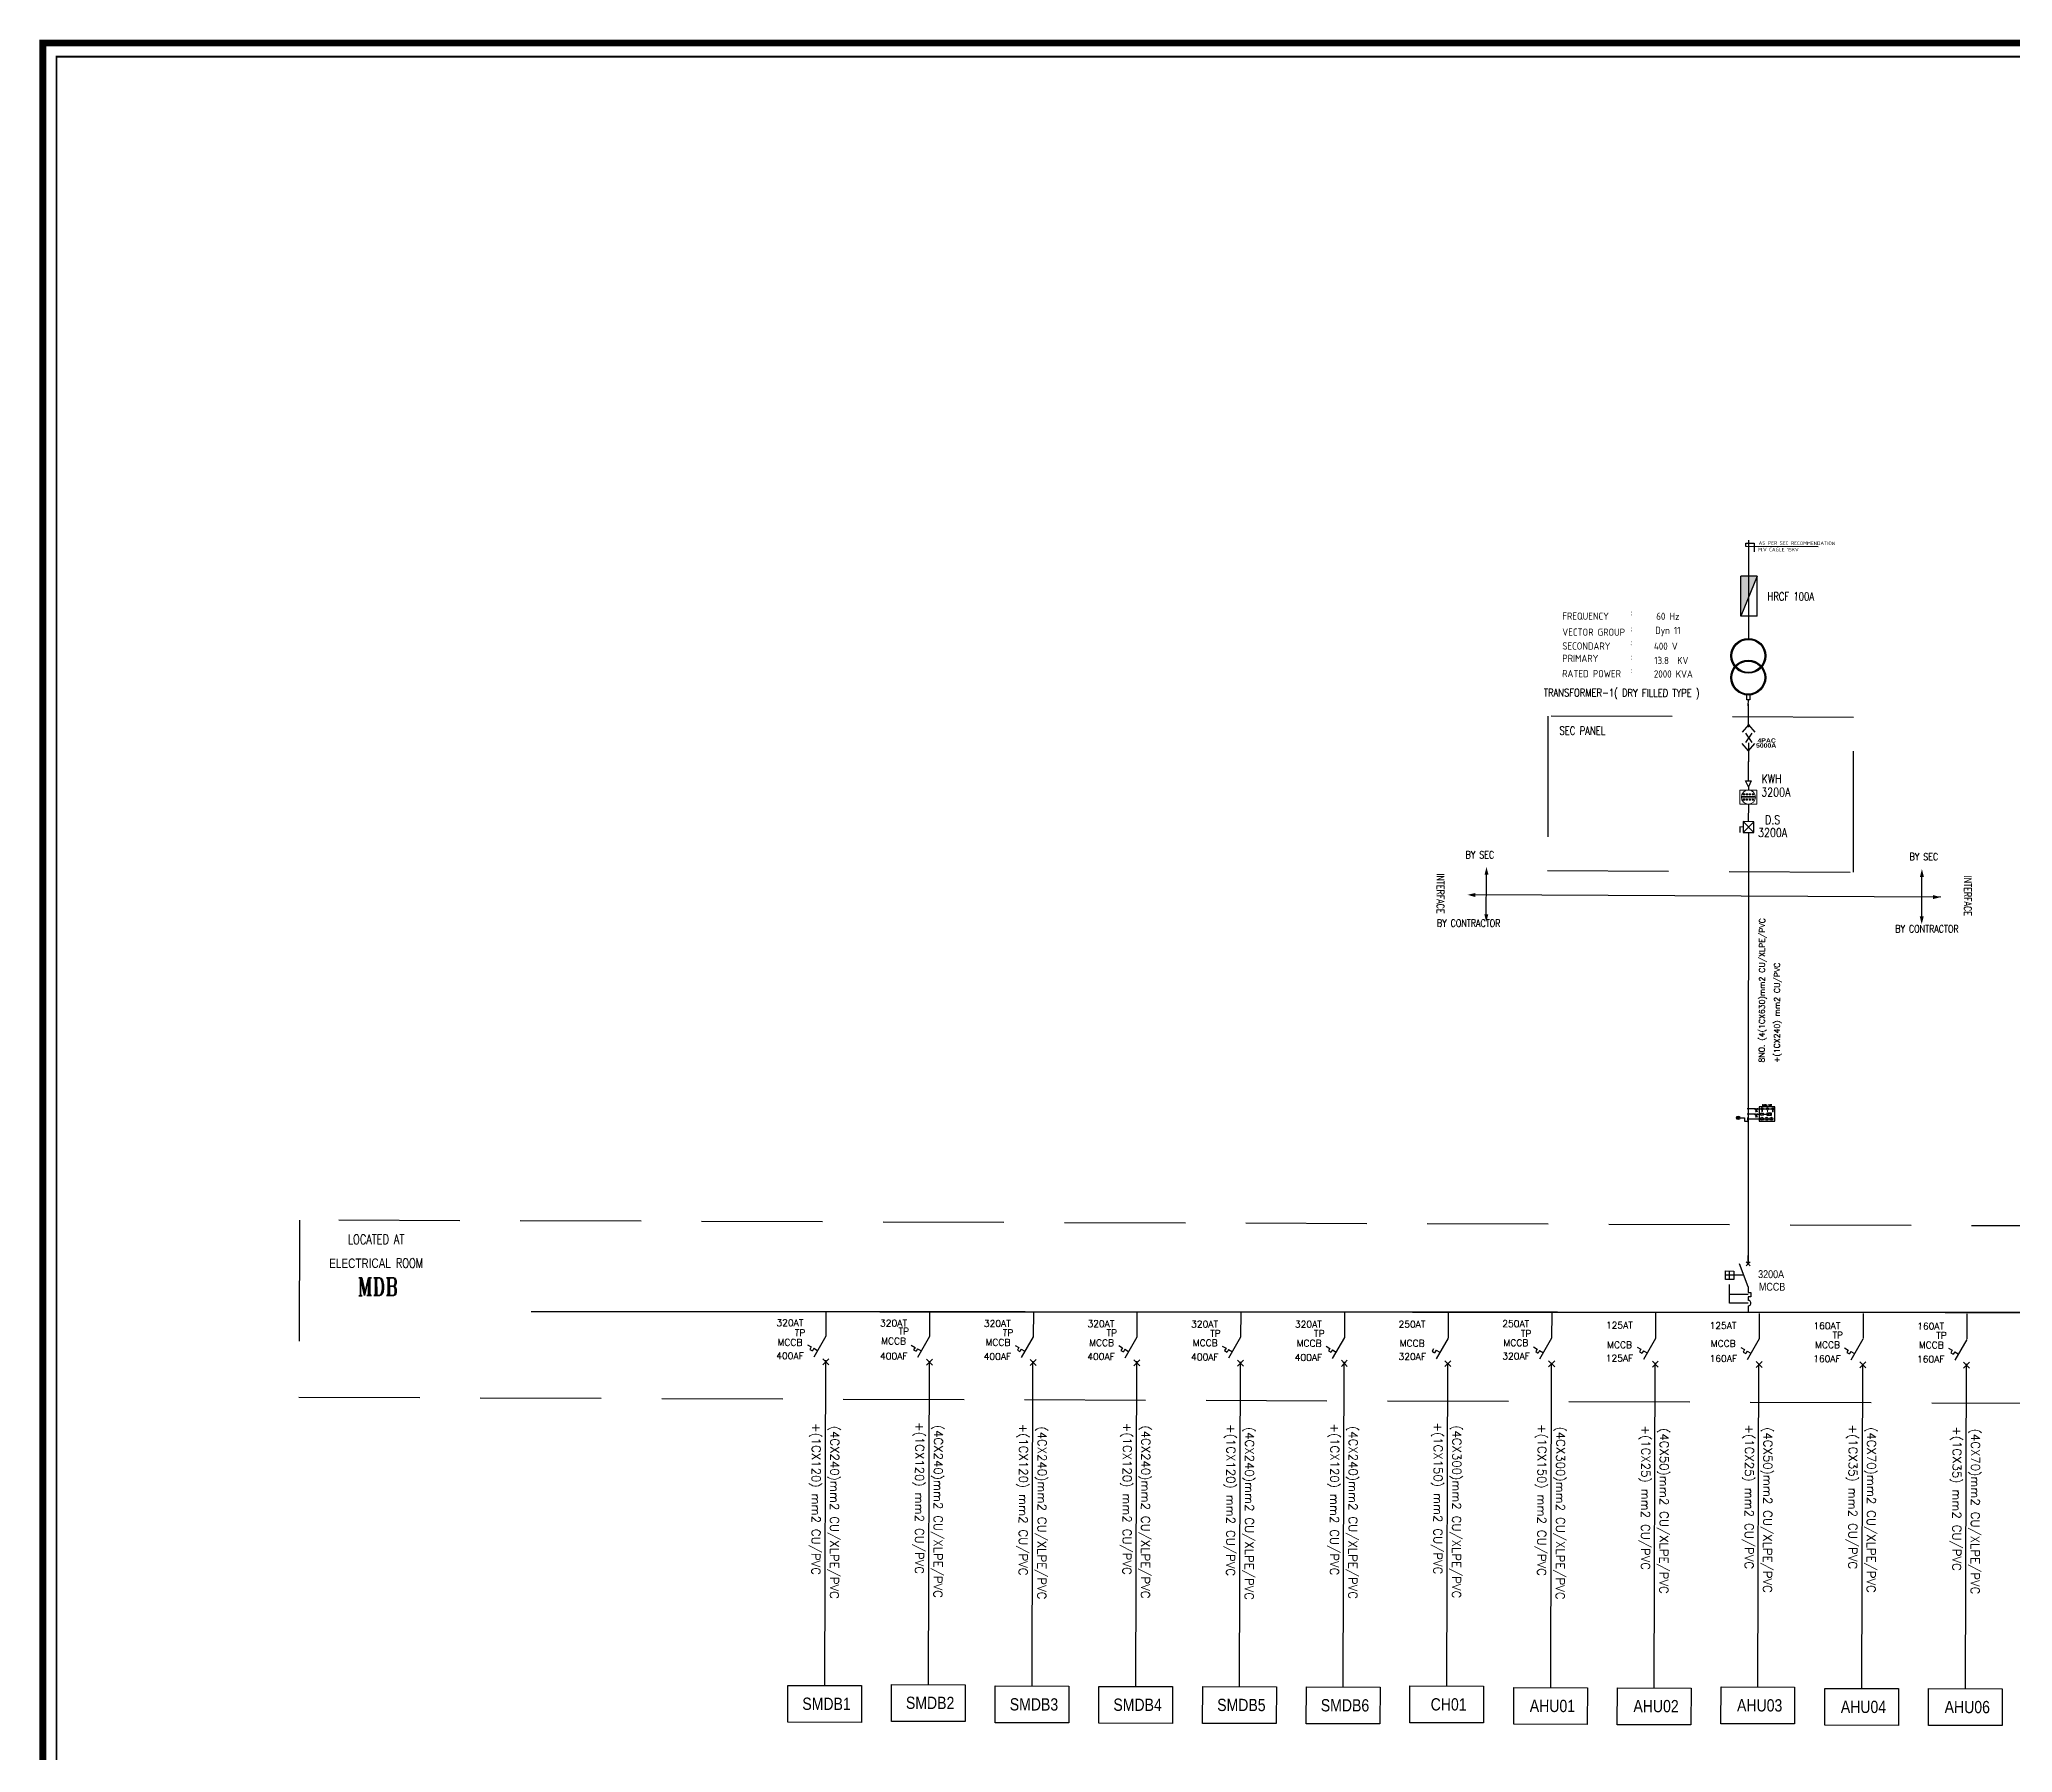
# Model space of a CAD drawing. Header units: inches. Extents: x 1409 to 1782, y 12 to 153.
# Drawn here: x 1409.5 to 1513, y 62.5 to 152.5 of the extents above; entities that cross this region are included whole.
import ezdxf
from ezdxf.enums import TextEntityAlignment as Align

# ---------------------------------------------------------------- set-up
doc = ezdxf.new("R2010")
doc.units = ezdxf.units.IN
doc.header["$MEASUREMENT"] = 0
for name, pattern in [('CENTERX2', [101.6, 63.5, -12.7, 12.7, -12.7]), ('CWIRE', [12.5, 6.5, -3, 0, -3]), ('HIDDEN', [9.525, 6.35, -3.175])]:
    doc.linetypes.add(name, pattern=pattern)
doc.layers.get('0').update_dxf_attribs({"color": 8, "linetype": 'CONTINUOUS'})
for name, color, linetype in [('05017-XER010001$0$E-SYMB-1', 54, 'CONTINUOUS'), ('BRK-CABLE', 7, 'CONTINUOUS'), ('BUSBAR', 8, 'CONTINUOUS'), ('CABLE', 35, 'CONTINUOUS'), ('CONDUIT', 11, 'CONTINUOUS'), ('E-PW-DIA', 7, 'CONTINUOUS'), ('E-SLWD', 11, 'CONTINUOUS'), ('E-WIIRE', 4, 'CONTINUOUS'), ('E610_General', 4, 'CONTINUOUS'), ('E610T_Gen-text', 7, 'CONTINUOUS'), ('e623g', 3, 'CONTINUOUS'), ('E_POWER', 7, 'CONTINUOUS'), ('ET80', 255, 'CONTINUOUS'), ('ETEXT', 7, 'CONTINUOUS'), ('HTEXT', 2, 'CONTINUOUS'), ('ID_SYM', 7, 'CONTINUOUS'), ('LIGHT', 230, 'CONTINUOUS'), ('M-LEADER', 33, 'CONTINUOUS'), ('PANEL', 6, 'CONTINUOUS'), ('POWER', 1, 'CONTINUOUS'), ('TBK$0$AG-FRAM-LN-W', 7, 'CONTINUOUS'), ('Text', 8, 'CONTINUOUS'), ('TEXT_1', 20, 'CONTINUOUS'), ('TIN BUS BAR', 2, 'CONTINUOUS'), ('wire', 3, 'HIDDEN'), ('WIRE_CTRL', 7, 'CWIRE')]:
    doc.layers.add(name, color=color, linetype=linetype)
for name, color, linetype, lineweight in [('32', 7, 'CONTINUOUS', 25), ('E-Power', 5, 'CONTINUOUS', 20), ('E-TEXT', 40, 'CONTINUOUS', 25)]:
    doc.layers.add(name, color=color, linetype=linetype, lineweight=lineweight)
doc.styles.add('DIA', font='', dxfattribs={"height": 7})
doc.styles.add('EN-SC', font='swissc.ttf')
doc.styles.add('IBA', font='romans.shx', dxfattribs={"width": 0.8, "height": 200, "bigfont": 'bigfont.shx'})
doc.styles.add('ISO', font='iso9.shx')
doc.styles.add('METO', font='romans.shx', dxfattribs={"height": 125})
doc.styles.add('ROMANS', font='ROMANS.shx', dxfattribs={"width": 0.8})
doc.styles.add('roms_has', font='romans.shx', dxfattribs={"bigfont": 'hassano.shx'})
doc.styles.get("Standard").update_dxf_attribs({"font": 'arial.ttf'})
doc.styles.add('TEXT', font='romans.shx', dxfattribs={"height": 0.15})
doc.styles.get('DIA').set_extended_font_data('Arial Black')

# ---------------------------------------------------------------- blocks, each defined once
blk = doc.blocks.new('E_006')
at = {"color": 0, "true_color": 0x000000}
for p, q in [((0, -3), (0, 0)), ((-6.5, -8.5), (-6.5, -5.5)), ((0, -11), (-3, -3)), ((-0.71, -2.29), (0.71, -3.71)), ((-0.71, -3.71), (0.71, -2.29)), ((-5, -7), (-8, -7)), ((0, -11), (0, -13)), ((0, -13), (1, -13)), ((1, -13), (1, -14.5)), ((1, -14.5), (0, -14.5)), ((0, -14.5), (0, -15.75)), ((0, -17.75), (0, -20))]:
    blk.add_line(p, q, dxfattribs=at)
blk.add_lwpolyline([(-8, -5.5), (-5, -5.5), (-5, -8.5), (-8, -8.5)], close=True, dxfattribs=at)
blk.add_arc((0, -16.75), 1, 270, 90, dxfattribs=at)
at = {"layer": 'WIRE_CTRL', "color": 0, "true_color": 0x000000}
for points in [[(0, -16.75), (-6.5, -16.75), (-6.5, -8.5)], [(0, -13.75), (-6.5, -13.75)], [(-1.5, -7), (-5, -7)]]:
    blk.add_lwpolyline(points, dxfattribs=at)
at = {"layer": 'HTEXT', "color": 0, "true_color": 0x000000, "width": 0.8}
blk.add_attdef('TAG', (2, -5), '', height=2, dxfattribs=at)
at = {"layer": 'ID_SYM', "color": 0, "true_color": 0x000000, "flags": 3}
blk.add_attdef('ID_SYM', text='', height=2, dxfattribs=at).set_placement((0, -11), align=Align.MIDDLE)
at = {"layer": 'Text', "color": 0, "true_color": 0x000000, "width": 0.8}
for tag, p, height in [('TERMINAL1', (1.25, -2), 1.75), ('TYPE1', (2, -8), 2), ('TYPE2', (2, -11), 2), ('TERMINAL2', (1.25, -20), 1.75)]:
    blk.add_attdef(tag, p, '', height=height, dxfattribs=at)
blk = doc.blocks.new('BOX_DIAGRAM')
at = {"color": 0, "true_color": 0x000000}
blk.add_lwpolyline([(-6, 0), (6, 0), (6, -6), (-6, -6)], close=True, dxfattribs=at)
at = {"layer": 'HTEXT', "color": 0, "true_color": 0x000000, "width": 0.8}
blk.add_attdef('TAG', text='', height=2, dxfattribs=at).set_placement((0, -4), align=Align.CENTER)
at = {"layer": 'Text', "color": 0, "true_color": 0x000000, "width": 0.8}
blk.add_attdef('LOAD', text='', height=2, dxfattribs=at).set_placement((6, 1), align=Align.RIGHT)
at = {"layer": 'TEXT_1', "color": 0, "true_color": 0x000000, "width": 0.8}
for tag, p in [('INFO_1', (0, -9)), ('INFO_2', (0, -12)), ('INFO_3', (0, -15)), ('INFO_4', (0, -18))]:
    blk.add_attdef(tag, text='', height=2, dxfattribs=at).set_placement(p, align=Align.CENTER)
blk = doc.blocks.new('E_017')
at = {"color": 0, "true_color": 0x000000}
for p, q in [((-1.5, 0), (0, -3)), ((1.5, 0), (-1.5, 0)), ((0, -3), (1.5, 0)), ((0, -3), (0, -5))]:
    blk.add_line(p, q, dxfattribs=at)
blk = doc.blocks.new('P10')
at = {"color": 0, "true_color": 0x000000}
for p, q in [((-0.64, 0), (-0.83, 0)), ((-0.83, 0), (-0.83, -0.32)), ((-0.64, -0.32), (0, 0.32)), ((0, -0.32), (-0.64, 0.32))]:
    blk.add_line(p, q, dxfattribs=at)
blk.add_lwpolyline([(0, 0.32), (-0.64, 0.32), (-0.64, -0.32), (0, -0.32)], close=True, dxfattribs=at)
blk = doc.blocks.new('KWM')
at = {"color": 0, "true_color": 0x000001}
for p, q in [((-200, 333), (200, 333)), ((-200, 333), (-200, 0)), ((-200, 0), (200, 0)), ((200, 333), (200, 0))]:
    blk.add_line(p, q, dxfattribs=at)
at = {"color": 0, "ltscale": 0.5, "true_color": 0x00002b}
for points in [[(166, 185), (-166, 185)], [(-166, 149), (166, 149)]]:
    blk.add_lwpolyline(points, dxfattribs=at)
for points in [[(-120, 242), (-86, 242), (-86, 218), (-120, 218)], [(-120, 91), (-86, 91), (-86, 115), (-120, 115)], [(-51, 242), (-17, 242), (-17, 218), (-51, 218)], [(-51, 91), (-17, 91), (-17, 115), (-51, 115)], [(51, 242), (17, 242), (17, 218), (51, 218)], [(51, 91), (17, 91), (17, 115), (51, 115)], [(120, 242), (86, 242), (86, 218), (120, 218)], [(120, 91), (86, 91), (86, 115), (120, 115)]]:
    blk.add_lwpolyline(points, close=True, dxfattribs=at)
at = {"color": 0, "ltscale": 0.5, "true_color": 0x000001}
blk.add_circle((0, 167), 167, dxfattribs=at)
blk = doc.blocks.new('HRCF')
at = {"color": 0, "true_color": 0x000002}
for p, q in [((6385.116, -405.158), (6384.568, -405.158)), ((6384.568, -405.158), (6384.569, -406.528)), ((6385.116, -405.158), (6385.117, -406.528)), ((6385.117, -406.528), (6384.569, -406.528))]:
    blk.add_line(p, q, dxfattribs=at)
at = {"color": 0, "ltscale": 0.5, "true_color": 0x000000}
blk.add_lwpolyline([(6385.117, -406.528), (6384.568, -405.158)], dxfattribs=at)
at = {"color": 0, "true_color": 0x000004}
blk.add_solid([(6385.117, -406.528), (6384.568, -405.158), (6384.569, -406.528)], dxfattribs=at)

msp = doc.modelspace()

# ---------------------------------------------------------------- linework, layer by layer
at = {"layer": '32', "color": 0, "linetype": 'Continuous', "true_color": 0x000001}
for p, q in [((1449.79, 83.93, -5.65), (1449.98, 83.82, -5.65)), ((1450.75, 84.39, -5.65), (1450.11, 83.29, -5.65)), ((1455.23, 83.92, -5.65), (1455.43, 83.8, -5.65)), ((1456.19, 84.37, -5.65), (1455.56, 83.27, -5.65)), ((1461.63, 84.36, -5.65), (1461, 83.26, -5.65)), ((1467.08, 84.34, -5.65), (1466.45, 83.24, -5.65)), ((1472.52, 84.33, -5.65), (1471.89, 83.23, -5.65)), ((1477.97, 84.31, -5.65), (1477.33, 83.21, -5.65)), ((1483.41, 84.29), (1482.78, 83.2)), ((1488.85, 84.28), (1488.22, 83.18)), ((1494.3, 84.26), (1493.67, 83.16)), ((1499.74, 84.25), (1499.11, 83.15)), ((1505.19, 84.23), (1504.55, 83.13)), ((1510.64, 84.22), (1510.01, 83.12)), ((1449.98, 83.82, -5.65), (1449.91, 83.69, -5.65)), ((1449.91, 83.69, -5.65), (1450.04, 83.61, -5.65)), ((1450.11, 83.75, -5.65), (1450.04, 83.61, -5.65)), ((1450.11, 83.75, -5.65), (1450.31, 83.63, -5.65)), ((1450.9, 83.19, -5.65), (1450.58, 82.88, -5.65)), ((1450.59, 83.2, -5.65), (1450.9, 82.88, -5.65)), ((1455.43, 83.8, -5.65), (1455.35, 83.67, -5.65)), ((1455.35, 83.67, -5.65), (1455.48, 83.6, -5.65)), ((1455.56, 83.73, -5.65), (1455.48, 83.6, -5.65)), ((1455.56, 83.73, -5.65), (1455.76, 83.62, -5.65)), ((1456.03, 83.18, -5.65), (1456.34, 82.86, -5.65)), ((1456.34, 83.18, -5.65), (1456.03, 82.87, -5.65)), ((1460.68, 83.9, -5.65), (1460.87, 83.79, -5.65)), ((1460.87, 83.79, -5.65), (1460.8, 83.66, -5.65)), ((1460.8, 83.66, -5.65), (1460.93, 83.58, -5.65)), ((1461, 83.71, -5.65), (1460.93, 83.58, -5.65)), ((1461, 83.71, -5.65), (1461.2, 83.6, -5.65)), ((1461.47, 83.16, -5.65), (1461.79, 82.85, -5.65)), ((1461.79, 83.16, -5.65), (1461.47, 82.85, -5.65)), ((1466.12, 83.89, -5.65), (1466.32, 83.77, -5.65)), ((1466.32, 83.77, -5.65), (1466.24, 83.64, -5.65)), ((1466.24, 83.64, -5.65), (1466.37, 83.57, -5.65)), ((1466.45, 83.7, -5.65), (1466.37, 83.57, -5.65)), ((1466.45, 83.7, -5.65), (1466.64, 83.58, -5.65)), ((1466.92, 83.15, -5.65), (1467.23, 82.83, -5.65)), ((1467.23, 83.15, -5.65), (1466.92, 82.83, -5.65)), ((1471.56, 83.87, -5.65), (1471.76, 83.76, -5.65)), ((1471.76, 83.76, -5.65), (1471.68, 83.63, -5.65)), ((1471.68, 83.63, -5.65), (1471.82, 83.55, -5.65)), ((1471.89, 83.68, -5.65), (1471.82, 83.55, -5.65)), ((1471.89, 83.68, -5.65), (1472.09, 83.57, -5.65)), ((1472.36, 83.13, -5.65), (1472.68, 82.82, -5.65)), ((1472.68, 83.13, -5.65), (1472.36, 82.82, -5.65)), ((1477.01, 83.86, -5.65), (1477.2, 83.74, -5.65)), ((1477.2, 83.74, -5.65), (1477.13, 83.61, -5.65)), ((1477.13, 83.61, -5.65), (1477.26, 83.54, -5.65)), ((1477.34, 83.67, -5.65), (1477.26, 83.54, -5.65)), ((1477.34, 83.67, -5.65), (1477.53, 83.55, -5.65)), ((1477.81, 83.12, -5.65), (1478.12, 82.8, -5.65)), ((1478.12, 83.12, -5.65), (1477.81, 82.8, -5.65)), ((1482.65, 83.73), (1482.57, 83.6)), ((1482.57, 83.6), (1482.7, 83.52)), ((1482.78, 83.65), (1482.7, 83.52)), ((1482.78, 83.65), (1482.98, 83.54)), ((1483.25, 83.1), (1483.56, 82.79)), ((1483.56, 83.1), (1483.25, 82.79)), ((1487.9, 83.82), (1488.09, 83.71)), ((1488.09, 83.71), (1488.02, 83.58)), ((1488.02, 83.58), (1488.15, 83.5)), ((1488.22, 83.64), (1488.15, 83.5)), ((1488.22, 83.64), (1488.42, 83.52)), ((1488.69, 83.09), (1489.01, 82.77)), ((1489.01, 83.09), (1488.69, 82.77)), ((1493.34, 83.81), (1493.54, 83.7)), ((1493.54, 83.7), (1493.46, 83.56)), ((1493.46, 83.56), (1493.59, 83.49)), ((1493.67, 83.62), (1493.59, 83.49)), ((1493.67, 83.62), (1493.86, 83.51)), ((1494.14, 83.07), (1494.45, 82.76)), ((1494.45, 83.07), (1494.14, 82.76)), ((1498.78, 83.79), (1498.98, 83.68)), ((1498.98, 83.68), (1498.9, 83.55)), ((1498.9, 83.55), (1499.04, 83.47)), ((1499.11, 83.6), (1499.04, 83.47)), ((1499.11, 83.6), (1499.31, 83.49)), ((1499.58, 83.05), (1499.9, 82.74)), ((1499.9, 83.05), (1499.58, 82.74)), ((1504.23, 83.78), (1504.42, 83.66)), ((1504.42, 83.66), (1504.35, 83.53)), ((1504.35, 83.53), (1504.48, 83.46)), ((1504.56, 83.59), (1504.48, 83.46)), ((1504.56, 83.59), (1504.75, 83.48)), ((1505.03, 83.04), (1505.34, 82.72)), ((1505.34, 83.04), (1505.03, 82.72)), ((1509.68, 83.76), (1509.88, 83.65)), ((1509.88, 83.65), (1509.8, 83.52)), ((1509.8, 83.52), (1509.93, 83.44)), ((1510.01, 83.57), (1509.93, 83.44)), ((1510.01, 83.57), (1510.2, 83.46)), ((1510.48, 83.02), (1510.79, 82.71)), ((1510.79, 83.02), (1510.48, 82.71))]:
    msp.add_line(p, q, dxfattribs=at)
at = {"layer": 'BRK-CABLE', "color": 0, "true_color": 0x000000, "extrusion": (-9.87865e-06, 0.011039, 0.999939)}
for p, q in [((1499.09, 117.8, -2), (1499.1, 118.06, -2.01)), ((1499.26, 117.8, -2), (1499.09, 117.8, -2)), ((1499.26, 118.06, -2.01), (1499.26, 117.8, -2))]:
    msp.add_line(p, q, dxfattribs=at)
at = {"layer": 'BRK-CABLE', "color": 0, "true_color": 0x000000, "extrusion": (-9.87865e-06, 0.011039, 0.999939), "elevation": -0.72}
msp.add_lwpolyline([(1499.17, 117.51), (1499.18, 117.82)], dxfattribs=at)
at = {"layer": 'BUSBAR', "color": 0, "true_color": 0x000006, "const_width": 0.0748}
msp.add_lwpolyline([(1563.05, 85.6), (1435.27, 85.68)], dxfattribs=at)
at = {"layer": 'CABLE', "color": 0, "true_color": 0x000000, "extrusion": (-9.87865e-06, 0.011039, 0.999939)}
msp.add_line((1499.18, 113.55, -1.96), (1499.18, 114.56, -1.97), dxfattribs=at)
at = {"layer": 'CABLE', "color": 0, "true_color": 0x000000, "extrusion": (-9.87865e-06, 0.011039, 0.999939), "elevation": -0.72}
msp.add_lwpolyline([(1499.18, 115.57), (1499.18, 114.57)], dxfattribs=at)
at = {"layer": 'CONDUIT', "color": 0, "true_color": 0x000000, "extrusion": (-9.87865e-06, 0.011039, 0.999939)}
msp.add_line((1499.19, 126.19, -2.1), (1499.18, 121.04, -2.04), dxfattribs=at)
at = {"layer": 'CONDUIT', "color": 0, "linetype": 'Continuous', "true_color": 0x000000}
for p, q in [((1450.75, 85.7), (1450.75, 84.39)), ((1456.19, 85.68), (1456.19, 84.38)), ((1461.64, 85.67), (1461.63, 84.36)), ((1467.08, 85.65), (1467.08, 84.35)), ((1472.53, 85.64), (1472.52, 84.33)), ((1477.97, 85.62), (1477.97, 84.32)), ((1483.41, 85.61, 5.65), (1483.41, 84.3, 5.65)), ((1488.86, 85.59, 11.3), (1488.85, 84.29, 11.3)), ((1494.3, 85.59, 16.96), (1494.3, 84.28, 16.96)), ((1499.75, 85.57, 16.96), (1499.75, 84.27, 16.96)), ((1505.2, 85.57, 16.96), (1505.2, 84.27, 16.96)), ((1510.65, 85.56, 16.96), (1510.65, 84.25, 16.96))]:
    msp.add_line(p, q, dxfattribs=at)
at = {"layer": 'CONDUIT', "color": 0, "true_color": 0x000001, "extrusion": (-9.87865e-06, 0.011039, 0.999939), "elevation": -0.72}
msp.add_lwpolyline([(1502.85, 125.86), (1499.04, 125.88), (1499.04, 126.04), (1499.49, 126.04), (1499.49, 125.6)], dxfattribs=at)
at = {"layer": 'CONDUIT', "color": 0, "true_color": 0x000000, "extrusion": (-9.87865e-06, 0.011039, 0.999939), "elevation": -0.72}
for points in [[(1499.18, 112.34), (1499.17, 111.42)], [(1499.18, 110.86), (1499.17, 95.32)], [(1499.17, 95.32), (1499.17, 88.18)]]:
    msp.add_lwpolyline(points, dxfattribs=at)
at = {"layer": 'CONDUIT', "color": 0, "true_color": 0x000000}
for points, elevation in [([(1450.69, 66.05), (1450.74, 83.12)], -529389.32), ([(1456.13, 66.09), (1456.18, 83.07)], -529389.32), ([(1461.58, 66.01), (1461.62, 83.07)], -529389.32), ([(1467.02, 66), (1467.07, 83.07)], -529389.32), ([(1472.46, 65.98), (1472.51, 83.04)], -529389.32), ([(1477.91, 65.97), (1477.96, 83.04)], -529389.32), ([(1483.35, 66.01), (1483.4, 82.99)], -529383.66), ([(1488.8, 65.93), (1488.84, 82.99)], -529383.66), ([(1494.24, 65.93), (1494.29, 82.99)], -529383.66), ([(1499.68, 65.96), (1499.73, 82.94)], -529383.66), ([(1505.13, 65.88), (1505.18, 82.94)], -529383.66), ([(1510.58, 65.87), (1510.63, 82.93)], -529383.66)]:
    msp.add_lwpolyline(points, dxfattribs=dict(at, elevation=elevation))
at = {"layer": 'E-PW-DIA', "color": 0, "linetype": 'HIDDEN', "true_color": 0x000008, "extrusion": (-9.87865e-06, 0.011039, 0.999939), "elevation": -0.72}
msp.add_lwpolyline([(1488.64, 108.85), (1504.69, 108.77), (1504.7, 116.89), (1488.65, 116.97)], close=True, dxfattribs=at)
at = {"layer": 'E-PW-DIA', "color": 0, "linetype": 'HIDDEN', "true_color": 0x000008}
msp.add_lwpolyline([(1423.08, 81.18), (1564.87, 80.71), (1564.87, 90.01), (1423.11, 90.48)], close=True, dxfattribs=at)
at = {"layer": 'E-SLWD', "color": 0, "true_color": 0x000000, "extrusion": (-9.87865e-06, 0.011039, 0.999939)}
for centre, radius in [((1499.18, 120.13, -0.72), 0.918), ((1499.18, 120.13, -0.72), 0.893), ((1499.18, 120.13, -0.72), 0.867), ((1499.17, 118.99, -0.72), 0.918), ((1499.17, 118.99, -0.72), 0.893), ((1499.17, 118.99, -0.72), 0.867)]:
    msp.add_circle(centre, radius, dxfattribs=at)
at = {"layer": 'E-WIIRE', "color": 0, "true_color": 0x000000, "extrusion": (-9.87865e-06, 0.011039, 0.999939)}
msp.add_line((1499.18, 112.33, -1.94), (1499.17, 111.4, -1.93), dxfattribs=at)
at = {"layer": 'E610_General', "color": 0, "true_color": 0x000002, "extrusion": (-9.87865e-06, 0.011039, 0.999939)}
for p, q in [((1499.54, 96.3, 0.87), (1499.64, 96.35, 0.87)), ((1499.54, 96.35, 0.87), (1499.64, 96.3, 0.87)), ((1499.5, 96.33, 0.87), (1499.11, 96.33, 0.87)), ((1499.5, 96.04, 0.88), (1499.11, 96.04, 0.88)), ((1499.16, 95.84, 0.88), (1499.12, 95.84, 0.88)), ((1499.16, 95.77, 0.88), (1499.12, 95.77, 0.88)), ((1499.16, 95.81, 0.88), (1499.15, 95.81, 0.88)), ((1499.16, 95.8, 0.88), (1499.15, 95.8, 0.88)), ((1499.16, 95.71, 0.88), (1499.2, 95.71, 0.88)), ((1499.16, 95.68, 0.88), (1499.17, 95.68, 0.88)), ((1499.16, 95.67, 0.88), (1499.17, 95.67, 0.88)), ((1499.16, 95.64, 0.88), (1499.2, 95.64, 0.88)), ((1499.18, 95.81, 0.88), (1499.82, 95.81, 0.88)), ((1499.54, 96.07, 0.88), (1499.64, 96.02, 0.88)), ((1499.54, 96.02, 0.88), (1499.64, 96.07, 0.88)), ((1499.97, 95.81, 0.88), (1500.06, 95.81, 0.88)), ((1500.22, 95.81, 0.88), (1500.31, 95.81, 0.88))]:
    msp.add_line(p, q, dxfattribs=at)
at = {"layer": 'E610_General', "color": 0, "true_color": 0x000002, "extrusion": (-9.87865e-06, 0.011039, 0.999939), "const_width": 0.0255, "elevation": 1.92}
for points in [[(1499.15, 96.31, -1), (1499.17, 96.31, -1)], [(1499.15, 96.03, -1), (1499.17, 96.03, -1)]]:
    msp.add_lwpolyline(points, format="xyb", close=True, dxfattribs=at)
at = {"layer": 'E610_General', "color": 0, "true_color": 0x000002, "extrusion": (-9.87865e-06, 0.011039, 0.999939), "elevation": 1.92}
for points in [[(1499.85, 96.29), (1499.94, 96.34)], [(1499.94, 96.29), (1499.85, 96.34)], [(1500.22, 96.29), (1500.13, 96.34)], [(1500.13, 96.29), (1500.22, 96.34)], [(1500.42, 96.29), (1500.5, 96.34)], [(1500.5, 96.29), (1500.42, 96.34)], [(1498.74, 95.84), (1498.98, 95.84), (1498.98, 95.66), (1499.14, 95.66)], [(1499.68, 96.31), (1499.85, 96.31)], [(1499.68, 96.03), (1499.82, 96.03)], [(1499.94, 96.31), (1500.12, 96.31)], [(1499.97, 96.03), (1500.16, 96.03)], [(1500.16, 95.96), (1500.16, 96.1), (1500.38, 96.1), (1500.38, 95.96), (1500.16, 95.96)], [(1500.23, 96.31), (1500.41, 96.31)]]:
    msp.add_lwpolyline(points, dxfattribs=at)
at = {"layer": 'E610_General', "color": 0, "true_color": 0x000002, "extrusion": (-9.87865e-06, 0.011039, 0.999939)}
for centre, radius in [((1499.53, 96.31, 1.92), 0.0271), ((1499.65, 96.31, 1.92), 0.0271), ((1499.9, 96.31, 1.92), 0.0497), ((1500.18, 96.31, 1.92), 0.0497), ((1500.46, 96.31, 1.92), 0.0497), ((1498.64, 95.84, 1.92), 0.0937), ((1499.53, 96.03, 1.92), 0.0271), ((1499.65, 96.03, 1.92), 0.0271), ((1499.9, 96.03, 1.92), 0.0769), ((1499.9, 95.79, 1.92), 0.0769), ((1500.14, 95.79, 1.92), 0.0769), ((1500.39, 95.79, 1.92), 0.0769)]:
    msp.add_circle(centre, radius, dxfattribs=at)
for centre, radius, start, end in [((1499.15, 95.68, 1.92), 0.0204, 80.9366, 279.0634), ((1499.15, 95.65, 1.92), 0.0204, 80.9366, 279.0634), ((1499.15, 95.79, 1.92), 0.00545, 90, 270), ((1499.16, 95.81, 1.92), 0.0204, 260.9366, 99.0634), ((1499.16, 95.78, 1.92), 0.0204, 260.9366, 99.0634), ((1499.17, 95.66, 1.92), 0.00545, 270, 90)]:
    msp.add_arc(centre, radius, start, end, dxfattribs=at)
at = {"layer": 'e623g', "color": 0, "linetype": 'Continuous', "true_color": 0x000000, "extrusion": (-9.87865e-06, 0.011039, 0.999939)}
for p, q in [((1499.36, 116.05, -1.98), (1499.02, 115.57, -1.98)), ((1499.02, 116.05, -1.98), (1499.36, 115.57, -1.98))]:
    msp.add_line(p, q, dxfattribs=at)
at = {"layer": 'e623g', "color": 0, "linetype": 'Continuous', "true_color": 0x000000, "extrusion": (-9.87865e-06, 0.011039, 0.999939), "elevation": 1.92}
msp.add_lwpolyline([(1499.75, 95.66), (1500.57, 95.66), (1500.57, 96.42), (1499.75, 96.42)], close=True, dxfattribs=at)
at = {"layer": 'E_POWER', "color": 0, "ltscale": 60, "true_color": 0x000000, "extrusion": (-9.87865e-06, 0.011039, 0.999939)}
msp.add_line((1499.19, 116.44, -1.99), (1499.19, 117.6, -2), dxfattribs=at)
at = {"layer": 'TBK$0$AG-FRAM-LN-W', "color": 0, "true_color": 0x000007, "const_width": 0.362}
msp.add_lwpolyline([(1603.96, 152.3), (1409.64, 152.3), (1409.64, 11.81), (1603.96, 11.81)], close=True, dxfattribs=at)
at = {"layer": 'TBK$0$AG-FRAM-LN-W', "color": 0, "true_color": 0x000007, "const_width": 0.0905}
msp.add_lwpolyline([(1410.36, 151.58), (1410.36, 12.46), (1603.24, 12.46), (1603.24, 151.58), (1410.36, 151.58)], dxfattribs=at)
at = {"layer": 'TIN BUS BAR', "color": 0, "true_color": 0x000000, "extrusion": (-9.87865e-06, 0.011039, 0.999939)}
for p, q in [((1499.19, 116.49, -1.99), (1498.86, 116.1, -1.98)), ((1499.19, 116.49, -1.99), (1499.52, 116.1, -1.98)), ((1499.19, 115.13, -1.97), (1498.86, 115.52, -1.98)), ((1499.19, 115.13, -1.97), (1499.52, 115.52, -1.98))]:
    msp.add_line(p, q, dxfattribs=at)
at = {"layer": 'TIN BUS BAR', "color": 0, "true_color": 0x000000, "extrusion": (-9.87865e-06, 0.011039, 0.999939), "elevation": -0.72}
for points, const_width in [([(1499.23, 116.46, -1), (1499.15, 116.46, -1)], 0.0808), ([(1499.22, 115.19, 1), (1499.16, 115.19, 1)], 0.0606)]:
    msp.add_lwpolyline(points, format="xyb", close=True, dxfattribs=dict(at, const_width=const_width))
at = {"layer": 'wire', "color": 0, "linetype": 'Continuous', "true_color": 0x000001, "extrusion": (-9.87865e-06, 0.011039, 0.999939)}
for p, q in [((1485.42, 106.34, -1.88), (1485.43, 108.62, -1.9)), ((1508.28, 106.23, -1.88), (1508.29, 108.51, -1.9))]:
    msp.add_line(p, q, dxfattribs=at)
at = {"layer": 'wire', "color": 0, "linetype": 'CENTERX2', "true_color": 0x000001, "extrusion": (-9.87865e-06, 0.011039, 0.999939)}
msp.add_line((1509.28, 107.45, -1.89), (1484.84, 107.56, -1.89), dxfattribs=at)
at = {"layer": 'wire', "color": 0, "linetype": 'Continuous', "true_color": 0x000001, "extrusion": (-9.87865e-06, 0.011039, 0.999939), "elevation": -0.72}
for points in [[(1485.43, 108.63, 0.21, 0, 0), (1485.43, 109.04, 0, 0, 0)], [(1508.29, 108.52, 0.21, 0, 0), (1508.29, 108.93, 0, 0, 0)], [(1484.84, 107.57, 0.21, 0, 0), (1484.43, 107.58, 0, 0, 0)], [(1508.87, 107.46, 0.21, 0, 0), (1509.28, 107.46, 0, 0, 0)], [(1485.42, 106.56, 0.21, 0, 0), (1485.42, 106.15, 0, 0, 0)], [(1508.28, 106.45, 0.21, 0, 0), (1508.28, 106.04, 0, 0, 0)]]:
    msp.add_lwpolyline(points, format="xyseb", dxfattribs=at)

# ---------------------------------------------------------------- block references
at = {"layer": 'CABLE', "color": 0, "true_color": 0x000000, "extrusion": (-9.87865e-06, 0.011039, 0.999939), "xscale": -0.1009065618046279, "yscale": 0.1009065618046279, "zscale": 0.1009065618046279, "rotation": 359.835767318602}
msp.add_blockref('E_017', (1499.18, 113.56, -0.72), dxfattribs=at)
at = {"layer": 'CABLE', "color": 0, "true_color": 0x000000}
ref = msp.add_blockref('E_006', (1499.17, 88.63), dxfattribs=dict(at, xscale=0.1496064902890241, yscale=0.1496064902890241, zscale=0.1496064902890241, rotation=359.8357610576028))
ref.add_attrib('TAG', '3200A', (1499.69, 87.44), dxfattribs={"layer": 'HTEXT', "color": 0, "true_color": 0x000001, "height": 0.411, "rotation": 359.8358, "style": 'EN-SC'})
ref.add_attrib('TYPE1', 'MCCB', (1499.73, 86.78), dxfattribs={"layer": 'Text', "color": 0, "true_color": 0x000001, "height": 0.411, "rotation": 359.8358, "style": 'EN-SC'})
at = {"layer": 'E-Power', "color": 0, "true_color": 0x000000, "extrusion": (-9.87865e-06, 0.011039, 0.999939), "xscale": -0.002217615752281127, "yscale": 0.002217615752281127, "zscale": 0.002217615752281127, "rotation": 179.835767318602}
msp.add_blockref('KWM', (1499.18, 113.08, -0.72), dxfattribs=at)
at = {"layer": 'LIGHT', "color": 0, "true_color": 0x000000, "extrusion": (-9.87865e-06, 0.011039, 0.999939), "xscale": 0.8768699433851482, "yscale": 0.8768699433851482, "zscale": 0.8768699433851482, "rotation": 359.8357673186019}
msp.add_blockref('P10', (1499.46, 111.14, -0.72), dxfattribs=at)
at = {"layer": 'PANEL', "color": 0, "true_color": 0x000003}
ref = msp.add_blockref('BOX_DIAGRAM', (1450.68, 64.11, -529389.32), dxfattribs=dict(at, xscale=0.3221506944211891, yscale=0.3221506944211891, zscale=0.3221506944211891, rotation=179.8357610576027))
ref.add_attrib('TAG', 'SMDB1', dxfattribs={"layer": 'HTEXT', "color": 0, "true_color": 0x000000, "height": 0.644, "rotation": 359.8358, "style": 'EN-SC'}).set_placement((1450.78, 64.76, -529389.32), align=Align.CENTER)
ref = msp.add_blockref('BOX_DIAGRAM', (1456.12, 64.15, -529389.32), dxfattribs=dict(at, xscale=0.3221506944211891, yscale=0.3221506944211891, zscale=0.3221506944211891, rotation=179.8357610576027))
ref.add_attrib('TAG', 'SMDB2', dxfattribs={"layer": 'HTEXT', "color": 0, "true_color": 0x000000, "height": 0.644, "rotation": 359.8358, "style": 'EN-SC'}).set_placement((1456.22, 64.81, -529389.32), align=Align.CENTER)
ref = msp.add_blockref('BOX_DIAGRAM', (1461.57, 64.08, -529389.32), dxfattribs=dict(at, xscale=0.3221506944211891, yscale=0.3221506944211891, zscale=0.3221506944211891, rotation=179.8357610576027))
ref.add_attrib('TAG', 'SMDB3', dxfattribs={"layer": 'HTEXT', "color": 0, "true_color": 0x000000, "height": 0.644, "rotation": 359.8358, "style": 'EN-SC'}).set_placement((1461.67, 64.73, -529389.32), align=Align.CENTER)
ref = msp.add_blockref('BOX_DIAGRAM', (1467.01, 64.06, -529389.32), dxfattribs=dict(at, xscale=0.3221506944211891, yscale=0.3221506944211891, zscale=0.3221506944211891, rotation=179.8357610576027))
ref.add_attrib('TAG', 'SMDB4', dxfattribs={"layer": 'HTEXT', "color": 0, "true_color": 0x000000, "height": 0.644, "rotation": 359.8358, "style": 'EN-SC'}).set_placement((1467.11, 64.71, -529389.32), align=Align.CENTER)
ref = msp.add_blockref('BOX_DIAGRAM', (1472.46, 64.05, -529389.32), dxfattribs=dict(at, xscale=0.3221506944211891, yscale=0.3221506944211891, zscale=0.3221506944211891, rotation=179.8357610576027))
ref.add_attrib('TAG', 'SMDB5', dxfattribs={"layer": 'HTEXT', "color": 0, "true_color": 0x000000, "height": 0.644, "rotation": 359.8358, "style": 'EN-SC'}).set_placement((1472.56, 64.7, -529389.32), align=Align.CENTER)
at = {"layer": 'PANEL', "color": 0, "true_color": 0x000000}
ref = msp.add_blockref('BOX_DIAGRAM', (1477.9, 64.03, -529389.32), dxfattribs=dict(at, xscale=0.3221506944211891, yscale=0.3221506944211891, zscale=0.3221506944211891, rotation=179.8357610576027))
ref.add_attrib('TAG', 'SMDB6', dxfattribs={"layer": 'HTEXT', "color": 0, "true_color": 0x000000, "height": 0.644, "rotation": 359.8358, "style": 'EN-SC'}).set_placement((1478, 64.68, -529389.32), align=Align.CENTER)
ref = msp.add_blockref('BOX_DIAGRAM', (1483.34, 64.08, -529383.66), dxfattribs=dict(at, xscale=0.3221506944211891, yscale=0.3221506944211891, zscale=0.3221506944211891, rotation=179.8357610576027))
ref.add_attrib('TAG', 'CH01', dxfattribs={"layer": 'HTEXT', "color": 0, "true_color": 0x000000, "height": 0.644, "rotation": 359.8358, "style": 'EN-SC'}).set_placement((1483.44, 64.73, -529383.66), align=Align.CENTER)
ref = msp.add_blockref('BOX_DIAGRAM', (1488.79, 64, -529383.66), dxfattribs=dict(at, xscale=0.3221506944211891, yscale=0.3221506944211891, zscale=0.3221506944211891, rotation=179.8357610576027))
ref.add_attrib('TAG', 'AHU01', dxfattribs={"layer": 'HTEXT', "color": 0, "true_color": 0x000000, "height": 0.644, "rotation": 359.8358, "style": 'EN-SC'}).set_placement((1488.89, 64.65, -529383.66), align=Align.CENTER)
ref = msp.add_blockref('BOX_DIAGRAM', (1494.23, 63.98, -529383.66), dxfattribs=dict(at, xscale=0.3221506944211891, yscale=0.3221506944211891, zscale=0.3221506944211891, rotation=179.8357610576027))
ref.add_attrib('TAG', 'AHU02', dxfattribs={"layer": 'HTEXT', "color": 0, "true_color": 0x000000, "height": 0.644, "rotation": 359.8358, "style": 'EN-SC'}).set_placement((1494.33, 64.64, -529383.66), align=Align.CENTER)
ref = msp.add_blockref('BOX_DIAGRAM', (1499.67, 64.03, -529383.66), dxfattribs=dict(at, xscale=0.3221506944211891, yscale=0.3221506944211891, zscale=0.3221506944211891, rotation=179.8357610576027))
ref.add_attrib('TAG', 'AHU03', dxfattribs={"layer": 'HTEXT', "color": 0, "true_color": 0x000000, "height": 0.644, "rotation": 359.8358, "style": 'EN-SC'}).set_placement((1499.77, 64.68, -529383.66), align=Align.CENTER)
ref = msp.add_blockref('BOX_DIAGRAM', (1505.12, 63.95, -529383.66), dxfattribs=dict(at, xscale=0.3221506944211891, yscale=0.3221506944211891, zscale=0.3221506944211891, rotation=179.8357610576027))
ref.add_attrib('TAG', 'AHU04', dxfattribs={"layer": 'HTEXT', "color": 0, "true_color": 0x000000, "height": 0.644, "rotation": 359.8358, "style": 'EN-SC'}).set_placement((1505.22, 64.6, -529383.66), align=Align.CENTER)
ref = msp.add_blockref('BOX_DIAGRAM', (1510.57, 63.94, -529383.66), dxfattribs=dict(at, xscale=0.3221506944211891, yscale=0.3221506944211891, zscale=0.3221506944211891, rotation=179.8357610576027))
ref.add_attrib('TAG', 'AHU06', dxfattribs={"layer": 'HTEXT', "color": 0, "true_color": 0x000000, "height": 0.644, "rotation": 359.8358, "style": 'EN-SC'}).set_placement((1510.67, 64.59, -529383.66), align=Align.CENTER)
at = {"layer": 'POWER', "color": 0, "true_color": 0x000000, "extrusion": (-9.87865e-06, 0.011039, 0.999939), "xscale": -1.538743859781738, "yscale": 1.538743859781738, "zscale": 1.538743859781738, "rotation": 180.0005036725548}
msp.add_blockref('HRCF', (-8325.42, -501.31, -0.72), dxfattribs=at)

# ---------------------------------------------------------------- texts
at = {"layer": '05017-XER010001$0$E-SYMB-1', "color": 0, "ltscale": 850, "true_color": 0x000002, "extrusion": (-9.87865e-06, 0.011039, 0.999939), "style": 'ROMANS', "width": 0.8}
msp.add_text('TRANSFORMER-1( DRY FILLED TYPE )', height=0.4015, rotation=359.8358, dxfattribs=at).set_placement((1488.44, 118, -0.72))
at = {"layer": 'E-TEXT', "color": 0, "true_color": 0x000002, "extrusion": (-9.87865e-06, 0.011039, 0.999939), "style": 'ISO'}
for s, height, p in [('M.V CAGLE 15KV', 0.1858, (1499.69, 125.62, -0.72)), ('AS PER SEC RECOMMENDATION ', 0.1858, (1499.72, 125.96, -0.72)), ('FREQUENCY', 0.379, (1489.41, 122.03, -0.72)), (':', 0.379, (1492.98, 122.21, -0.72)), ('60 Hz', 0.379, (1494.34, 122.02, -0.72)), ('VECTOR GROUP', 0.3792, (1489.41, 121.19, -0.72)), (':', 0.379, (1492.98, 121.37, -0.72)), ('  Dyn 11', 0.379, (1493.85, 121.28, -0.72)), ('SECONDARY', 0.379, (1489.41, 120.46, -0.72)), ('PRIMARY', 0.379, (1489.41, 119.81, -0.72)), (':', 0.379, (1492.97, 120.64, -0.72)), ('400 V', 0.379, (1494.22, 120.45, -0.72)), ('RATED POWER', 0.3792, (1489.4, 119.01, -0.72)), (':', 0.379, (1492.97, 119.89, -0.72)), (':', 0.379, (1492.97, 119.18, -0.72)), (' 2000 KVA', 0.379, (1494, 118.99, -0.72)), ('13.8  KV', 0.379, (1494.24, 119.7, -0.72))]:
    msp.add_text(s, height=height, rotation=359.8358, dxfattribs=at).set_placement(p)
at = {"layer": 'E-TEXT', "color": 0, "true_color": 0x000000, "extrusion": (-9.87865e-06, 0.011039, 0.999939), "style": 'ROMANS'}
for s, p in [('8NO. (4(1CX630)mm2 CU/XLPE/PVC', (1500.03, 98.77, -0.72)), ('+(1CX240) mm2 CU/PVC', (1500.82, 98.75, -0.72))]:
    msp.add_text(s, height=0.2983, rotation=89.8356, dxfattribs=at).set_placement(p)
at = {"layer": 'E-TEXT', "color": 0, "true_color": 0x000000}
for s, height, rotation, style, p in [('320AT', 0.351, 359.8359, 'IBA', (1448.15, 84.92, 229516.46)), ('320AT', 0.351, 359.8359, 'IBA', (1453.59, 84.9, 229516.46)), ('320AT', 0.351, 359.8359, 'IBA', (1459.04, 84.88, 229516.46)), ('320AT', 0.351, 359.8359, 'IBA', (1464.48, 84.87, 229516.46)), ('320AT', 0.351, 359.8359, 'IBA', (1469.92, 84.85, 229516.46)), ('320AT', 0.351, 359.8359, 'IBA', (1475.37, 84.84, 229516.46)), ('250AT', 0.351, 359.8359, 'IBA', (1480.81, 84.84, 229522.11)), ('250AT', 0.351, 359.8359, 'IBA', (1486.26, 84.87, 229522.11)), ('125AT', 0.351, 359.8359, 'IBA', (1491.7, 84.79, 229522.11)), ('125AT', 0.351, 359.8359, 'IBA', (1497.14, 84.77, 229522.11)), ('160AT', 0.351, 359.8359, 'IBA', (1502.59, 84.76, 229522.11)), ('160AT', 0.351, 359.8359, 'IBA', (1508.04, 84.74, 229522.11)), ('MCCB', 0.351, 359.8359, 'IBA', (1448.21, 83.89, 229516.46)), ('TP', 0.351, 359.8359, 'IBA', (1449.11, 84.39, 229516.46)), ('MCCB', 0.351, 359.8359, 'IBA', (1453.65, 83.96, 229516.46)), ('TP', 0.351, 359.8359, 'IBA', (1454.56, 84.47, 229516.46)), ('MCCB', 0.351, 359.8359, 'IBA', (1459.13, 83.89, 229516.46)), ('TP', 0.351, 359.8359, 'IBA', (1460.03, 84.39, 229516.46)), ('MCCB', 0.351, 359.8359, 'IBA', (1464.57, 83.87, 229516.46)), ('TP', 0.351, 359.8359, 'IBA', (1465.48, 84.38, 229516.46)), ('MCCB', 0.351, 359.8359, 'IBA', (1470.01, 83.86, 229516.46)), ('TP', 0.351, 359.8359, 'IBA', (1470.92, 84.36, 229516.46)), ('MCCB', 0.351, 359.8359, 'IBA', (1475.46, 83.84, 229516.46)), ('TP', 0.351, 359.8359, 'IBA', (1476.37, 84.35, 229516.46)), ('MCCB', 0.351, 359.8359, 'IBA', (1480.87, 83.84, 229522.11)), ('MCCB', 0.351, 359.8359, 'IBA', (1486.32, 83.87, 229522.11)), ('TP', 0.351, 359.8359, 'IBA', (1487.23, 84.35, 229522.11)), ('MCCB', 0.351, 359.8359, 'IBA', (1491.76, 83.76, 229522.11)), ('MCCB', 0.351, 359.8359, 'IBA', (1497.2, 83.83, 229522.11)), ('MCCB', 0.351, 359.8359, 'IBA', (1502.68, 83.76, 229522.11)), ('TP', 0.351, 359.8359, 'IBA', (1503.59, 84.27, 229522.11)), ('MCCB', 0.351, 359.8359, 'IBA', (1508.13, 83.75, 229522.11)), ('TP', 0.351, 359.8359, 'IBA', (1509.04, 84.25, 229522.11)), ('400AF', 0.351, 359.8359, 'IBA', (1448.14, 83.18, 229516.46)), ('400AF', 0.351, 359.8359, 'IBA', (1453.59, 83.17, 229516.46)), ('400AF', 0.351, 359.8359, 'IBA', (1459.03, 83.15, 229516.46)), ('400AF', 0.351, 359.8359, 'IBA', (1464.47, 83.14, 229516.46)), ('400AF', 0.351, 359.8359, 'IBA', (1469.92, 83.12, 229516.46)), ('400AF', 0.351, 359.8359, 'IBA', (1475.36, 83.1, 229516.46)), ('320AF', 0.351, 359.8359, 'IBA', (1480.81, 83.14, 229522.11)), ('320AF', 0.351, 359.8359, 'IBA', (1486.26, 83.17, 229522.11)), ('125AF', 0.351, 359.8359, 'IBA', (1491.69, 83.06, 229522.11)), ('160AF', 0.351, 359.8359, 'IBA', (1497.14, 83.04, 229522.11)), ('160AF', 0.351, 359.8359, 'IBA', (1502.58, 83.03, 229522.11)), ('160AF', 0.351, 359.8359, 'IBA', (1508.03, 83.01, 229522.11)), ('+(1CX120) mm2 CU/PVC', 0.4521, 269.8359, 'ROMANS', (1455.45, 79.88, -529389.32)), ('+(1CX120) mm2 CU/PVC', 0.4521, 269.8359, 'ROMANS', (1466.35, 79.84, -529389.32)), ('+(1CX150) mm2 CU/PVC', 0.4521, 269.8359, 'ROMANS', (1482.67, 79.86, -529383.66)), ('+(1CX120) mm2 CU/PVC', 0.4521, 269.8359, 'ROMANS', (1450.02, 79.83, -529389.32)), ('(4CX240)mm2 CU/XLPE/PVC', 0.4521, 269.8359, 'ROMANS', (1450.99, 79.68, -793439.25)), ('(4CX240)mm2 CU/XLPE/PVC', 0.4521, 269.8359, 'ROMANS', (1456.43, 79.73, -793439.25)), ('+(1CX120) mm2 CU/PVC', 0.4521, 269.8359, 'ROMANS', (1460.9, 79.8, -529389.32)), ('(4CX240)mm2 CU/XLPE/PVC', 0.4521, 269.8359, 'ROMANS', (1461.88, 79.65, -793439.25)), ('(4CX240)mm2 CU/XLPE/PVC', 0.4521, 269.8359, 'ROMANS', (1467.32, 79.7, -793439.25)), ('+(1CX120) mm2 CU/PVC', 0.4521, 269.8359, 'ROMANS', (1471.79, 79.77, -529389.32)), ('(4CX240)mm2 CU/XLPE/PVC', 0.4521, 269.8359, 'ROMANS', (1472.77, 79.62, -793439.25)), ('+(1CX120) mm2 CU/PVC', 0.4521, 269.8359, 'ROMANS', (1477.24, 79.81, -529389.32)), ('(4CX240)mm2 CU/XLPE/PVC', 0.4521, 269.8359, 'ROMANS', (1478.21, 79.67, -793439.25)), ('(4CX300)mm2 CU/XLPE/PVC', 0.4521, 269.8359, 'ROMANS', (1483.65, 79.71, -793433.6)), ('+(1CX150) mm2 CU/PVC', 0.4521, 269.8359, 'ROMANS', (1488.12, 79.78, -529383.66)), ('(4CX300)mm2 CU/XLPE/PVC', 0.4521, 269.8359, 'ROMANS', (1489.1, 79.64, -793433.6)), ('+(1CX25) mm2 CU/PVC', 0.4521, 269.8359, 'ROMANS', (1493.57, 79.7, -529383.66)), ('(4CX50)mm2 CU/XLPE/PVC', 0.4521, 269.8359, 'ROMANS', (1494.54, 79.56, -793433.6)), ('+(1CX25) mm2 CU/PVC', 0.4521, 269.8359, 'ROMANS', (1499.01, 79.75, -529383.66)), ('(4CX50)mm2 CU/XLPE/PVC', 0.4521, 269.8359, 'ROMANS', (1499.98, 79.61, -793433.6)), ('+(1CX35) mm2 CU/PVC', 0.4521, 269.8359, 'ROMANS', (1504.45, 79.75, -529383.66)), ('(4CX70)mm2 CU/XLPE/PVC', 0.4521, 269.8359, 'ROMANS', (1505.42, 79.61, -793433.6)), ('+(1CX35) mm2 CU/PVC', 0.4521, 269.8359, 'ROMANS', (1509.91, 79.66, -529383.66)), ('(4CX70)mm2 CU/XLPE/PVC', 0.4521, 269.8359, 'ROMANS', (1510.88, 79.53, -264049.94))]:
    msp.add_text(s, height=height, rotation=rotation, dxfattribs=dict(at, style=style)).set_placement(p)
at = {"layer": 'E610T_Gen-text', "color": 0, "true_color": 0x000000, "extrusion": (-9.87865e-06, 0.011039, 0.999939), "style": 'DIA'}
for s, p in [('5000A', (1499.58, 115.31, -0.72)), ('4PAC', (1499.66, 115.57, -0.72))]:
    msp.add_text(s, height=0.225, rotation=0, dxfattribs=at).set_placement(p)
at = {"layer": 'E610T_Gen-text', "color": 0, "true_color": 0x000002, "extrusion": (-9.87865e-06, 0.011039, 0.999939), "style": 'TEXT', "width": 0.8}
msp.add_text('DIGITAL TYPE', height=0.0681, rotation=0, dxfattribs=at).set_placement((1500.16, 96.5, 1.92), align=Align.MIDDLE)
for s, p in [('PF', (1498.65, 95.84, 1.92)), ('2A', (1499.6, 96.2, 1.92)), ('2A', (1499.6, 95.92, 1.92)), ('V', (1499.9, 96.03, 1.92)), ('A', (1499.9, 95.79, 1.92)), ('R', (1499.9, 96.2, 1.92)), ('A', (1500.14, 95.79, 1.92)), ('Y', (1500.18, 96.2, 1.92)), ('S/S', (1500.28, 96.04, 1.92)), ('A', (1500.39, 95.79, 1.92)), ('B', (1500.46, 96.2, 1.92))]:
    msp.add_text(s, height=0.0766, rotation=0, dxfattribs=at).set_placement(p, align=Align.MIDDLE_CENTER)
at = {"layer": 'ET80', "color": 0, "true_color": 0x000000, "extrusion": (-9.87865e-06, 0.011039, 0.999939), "style": 'ROMANS', "width": 0.8}
for s, p in [('3200A', (1500.62, 112.21, 68.72)), ('KWH', (1500.4, 112.91, 68.72)), ('3200A', (1500.45, 110.08, 68.72)), ('D.S', (1500.45, 110.75, 68.72))]:
    msp.add_text(s, height=0.457, rotation=359.8358, dxfattribs=at).set_placement(p, align=Align.MIDDLE)
at = {"layer": 'ETEXT', "color": 0, "true_color": 0x000000, "extrusion": (-9.87865e-06, 0.011039, 0.999939), "style": 'roms_has', "width": 0.8}
for s, height, rotation, p in [('BY SEC', 0.381, 359.8358, (1484.33, 109.67, -16.49)), ('BY SEC', 0.381, 359.8358, (1507.64, 109.57, -16.49)), ('INTERFACE', 0.381, 269.8358, (1482.83, 108.88, -16.49)), ('INTERFACE', 0.381, 269.8358, (1510.51, 108.76, -16.49)), ('BY CONTRACTOR', 0.3806, 359.8358, (1482.83, 105.24, 59.76)), ('BY CONTRACTOR', 0.3806, 359.8358, (1506.89, 104.94, 59.76))]:
    msp.add_text(s, height=height, rotation=rotation, dxfattribs=at).set_placement(p)
at = {"layer": 'M-LEADER', "color": 0, "lineweight": -2, "true_color": 0x000000, "extrusion": (-9.87865e-06, 0.011039, 0.999939), "char_height": 0.3243, "width": 6.2131, "attachment_point": 9, "text_direction": (0.999996, -0.002866, 4.2e-05), "style": 'METO'}
for s, insert in [('\\A1;\\pxsm1.5,qc;{\\Fromant|c0;\\H1.3333x;\\W0.75;\\C3;HRCF 100A}', (1504.51, 123.01, -2.06)), ('\\A1;\\pxsm1.5,qc;{\\Fromant|c0;\\H1.3333x;\\W0.75;\\C3;SEC PANEL}', (1493.57, 115.96, -1.98))]:
    msp.add_mtext(s, dxfattribs=dict(at, insert=insert))
at = {"layer": 'M-LEADER', "color": 0, "lineweight": -2, "true_color": 0x000000, "attachment_point": 3, "rotation": 0.1652, "style": 'METO'}
for s, insert, char_height, width in [('\\A1;\\pxsm1.5,qc;{\\Fromant|c0;\\H1.3333x;\\W0.75;\\C3;LOCATED AT \\P\\fArial|b0|i0|c0|p34;ELECTRICAL\\Fromant|c0; ROOM }', (1439.81, 89.76), 0.3759, 25.3563), ('\\A1;\\pxsm1.5;{\\Fromant|c0;\\H1.3333x;\\W0.75;\\C3;MDB}', (1428.28, 87.46), 0.7048, 13.5019)]:
    msp.add_mtext(s, dxfattribs=dict(at, insert=insert, char_height=char_height, width=width))

doc.saveas('drawing.dxf')
